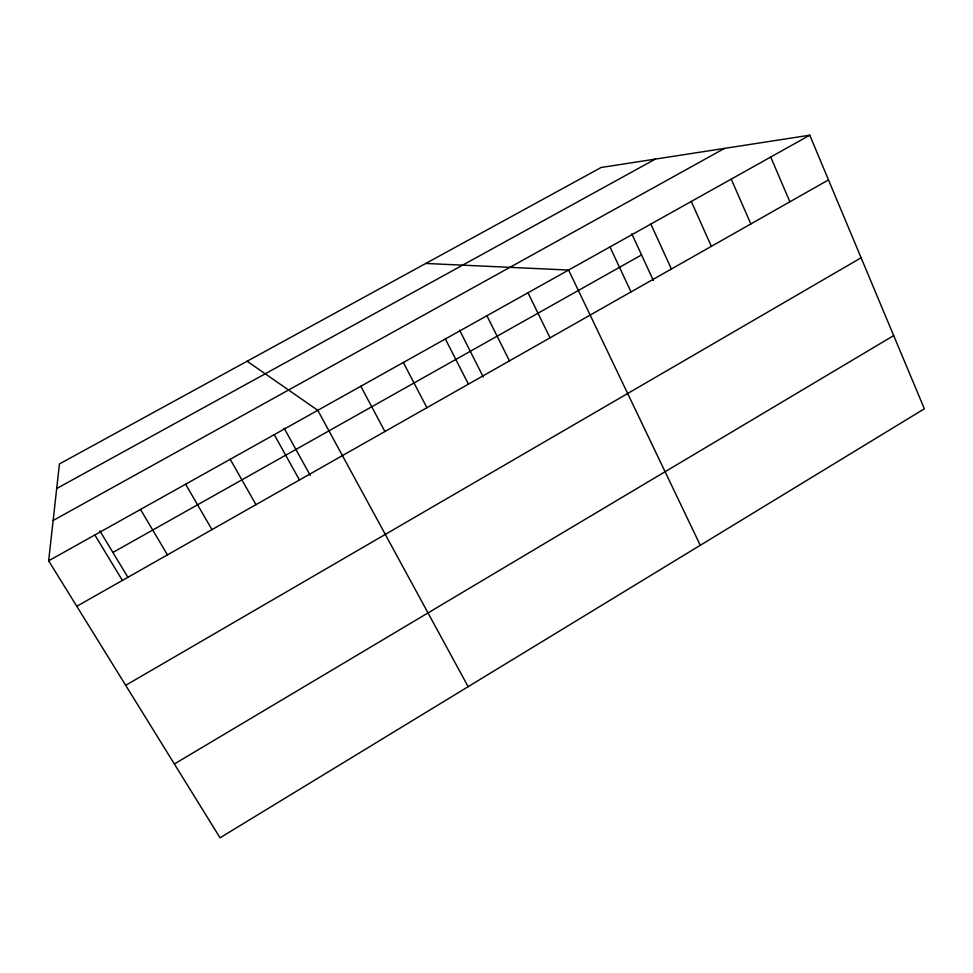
<?xml version="1.0" encoding="UTF-8"?>
<svg xmlns="http://www.w3.org/2000/svg" width="973" height="973" viewBox="0 0 973 973"><rect width="100%" height="100%" fill="white"/><g stroke="black" fill="none" stroke-linecap="round" stroke-linejoin="round"><path stroke-width="1.46" d="M48.65 560.813L59.438 463.951L601.119 167.49L809.767 135.198L924.35 408.806L220.044 837.802L48.65 560.813L809.767 135.198M174.374 763.987L893.688 335.588M125.699 685.32L861.105 257.796M76.794 606.288L828.497 179.896M112.892 552.457L641.548 254.914M53.138 520.494L724.508 148.395M56.702 488.531L655.34 159.098M425.797 263.452L568.597 270.056L700.28 545.281M247.118 361.226L317.782 410.314L468.147 686.683M94.868 534.968L122.391 580.419M99.83 530.808L127.767 577.074M140.513 509.438L167.441 554.865M185.624 484.213L211.968 529.616M230.2 459.28L255.972 504.659M274.252 434.651L299.453 479.993M284.14 428.181L310.205 475.298M360.813 386.257L384.907 431.513M403.333 362.479L426.904 407.699M445.366 338.969L468.414 384.153M459.548 330.115L483.265 376.94M486.914 315.739L509.451 360.874M527.986 292.764L550.025 337.85M609.962 246.923L631.015 291.912M631.793 233.824L653.345 280.443M650.852 224.07L671.419 268.998M691.268 201.472L711.36 246.339M731.222 179.129L750.84 223.948M770.713 157.042L789.881 201.8"/></g></svg>
